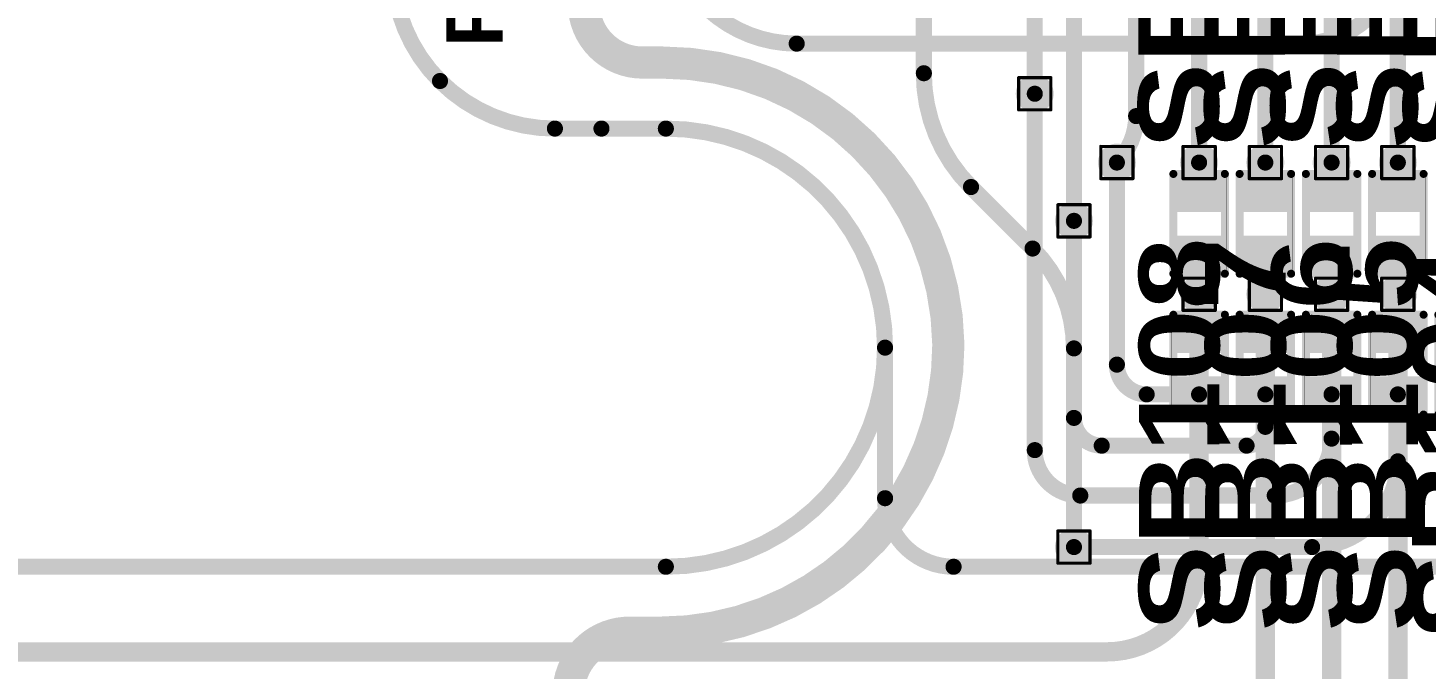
# Model space of a CAD drawing. Header units: inches. Extents: x 3 to 457, y -41 to 239.
# Drawn here: x 92.73 to 114.78, y 128 to 138.11 of the extents above; entities that cross this region are included whole.
import ezdxf

# ---------------------------------------------------------------- set-up
doc = ezdxf.new("R2010")
doc.units = ezdxf.units.IN
for name, color, linetype in [('Board Outline', 216, 'Continuous'), ('Bottom Layer', 5, 'Continuous'), ('Drill Drawing', 1, 'Continuous'), ('Fabrication', 76, 'Continuous'), ('Top Layer', 1, 'Continuous'), ('Top Overlay', 2, 'Continuous'), ('Top Paste', 8, 'Continuous'), ('Top Solder', 216, 'Continuous'), ('Via Holes', 16, 'Continuous')]:
    doc.layers.add(name, color=color, linetype=linetype)
doc.styles.add('Arial Black_Bold', font='', dxfattribs={"height": 0.2})
doc.styles.add('Arial_Bold', font='', dxfattribs={"height": 0.2})
doc.styles.get('Arial Black_Bold').set_extended_font_data('Arial Black', bold=True)
doc.styles.get('Arial_Bold').set_extended_font_data('Arial', bold=True)

# ---------------------------------------------------------------- blocks, each defined once
blk = doc.blocks.new('S______B______0402_131')
at = {"layer": 'Top Layer'}
for points in [[(-0.699, -0.318), (-0.699, 0.318), (-0.241, 0.318), (-0.241, -0.318)], [(0.241, -0.318), (0.241, 0.318), (0.699, 0.318), (0.699, -0.318)]]:
    blk.add_hatch(color=1, dxfattribs=at).paths.add_polyline_path(points)
at = {"layer": 'Top Paste'}
for points in [[(-0.699, -0.318), (-0.699, 0.318), (-0.241, 0.318), (-0.241, -0.318)], [(0.241, -0.318), (0.241, 0.318), (0.699, 0.318), (0.699, -0.318)]]:
    blk.add_hatch(color=8, dxfattribs=at).paths.add_polyline_path(points)
at = {"layer": 'Top Solder'}
for points in [[(-0.754, -0.373), (-0.754, 0.373), (-0.186, 0.373), (-0.186, -0.373)], [(0.186, -0.373), (0.186, 0.373), (0.754, 0.373), (0.754, -0.373)]]:
    blk.add_hatch(color=216, dxfattribs=at).paths.add_polyline_path(points)
at = {"layer": 'Top Overlay'}
for points, const_width in [([(-0.787, 0.406), (-0.787, -0.406)], 0.127), ([(-0.787, 0.406), (0.787, 0.406)], 0.127), ([(0.787, 0.406), (0.787, -0.406)], 0.127), ([(-0.787, -0.406), (0.787, -0.406)], 0.127), ([(-0.813, -0.432), (0.813, -0.432)], 0.00323)]:
    blk.add_lwpolyline(points, dxfattribs=dict(at, const_width=const_width))
for points, const_width in [([(-0.819, 0.406, 1), (-0.756, 0.406, 1)], 0.0635), ([(-0.819, 0.406, 1), (-0.756, 0.406, 1)], 0.0635), ([(0.756, 0.406, 1), (0.819, 0.406, 1)], 0.0635), ([(0.756, 0.406, 1), (0.819, 0.406, 1)], 0.0635), ([(-0.819, -0.406, 1), (-0.756, -0.406, 1)], 0.0635), ([(-0.819, -0.406, 1), (-0.756, -0.406, 1)], 0.0635), ([(-0.814, -0.432, 1), (-0.812, -0.432, 1)], 0.00161), ([(0.756, -0.406, 1), (0.819, -0.406, 1)], 0.0635), ([(0.756, -0.406, 1), (0.819, -0.406, 1)], 0.0635), ([(0.812, -0.432, 1), (0.814, -0.432, 1)], 0.00161)]:
    blk.add_lwpolyline(points, format="xyb", close=True, dxfattribs=dict(at, const_width=const_width))
blk = doc.blocks.new('S______B______0402_132')
at = {"layer": 'Top Layer'}
for points in [[(-0.699, -0.318), (-0.699, 0.318), (-0.241, 0.318), (-0.241, -0.318)], [(0.241, -0.318), (0.241, 0.318), (0.699, 0.318), (0.699, -0.318)]]:
    blk.add_hatch(color=1, dxfattribs=at).paths.add_polyline_path(points)
at = {"layer": 'Top Paste'}
for points in [[(-0.699, -0.318), (-0.699, 0.318), (-0.241, 0.318), (-0.241, -0.318)], [(0.241, -0.318), (0.241, 0.318), (0.699, 0.318), (0.699, -0.318)]]:
    blk.add_hatch(color=8, dxfattribs=at).paths.add_polyline_path(points)
at = {"layer": 'Top Solder'}
for points in [[(-0.754, -0.373), (-0.754, 0.373), (-0.186, 0.373), (-0.186, -0.373)], [(0.186, -0.373), (0.186, 0.373), (0.754, 0.373), (0.754, -0.373)]]:
    blk.add_hatch(color=216, dxfattribs=at).paths.add_polyline_path(points)
at = {"layer": 'Top Overlay'}
for points, const_width in [([(-0.787, 0.406), (-0.787, -0.406)], 0.127), ([(-0.787, 0.406), (0.787, 0.406)], 0.127), ([(0.787, 0.406), (0.787, -0.406)], 0.127), ([(-0.787, -0.406), (0.787, -0.406)], 0.127), ([(-0.813, -0.432), (0.813, -0.432)], 0.00323)]:
    blk.add_lwpolyline(points, dxfattribs=dict(at, const_width=const_width))
for points, const_width in [([(-0.819, 0.406, 1), (-0.756, 0.406, 1)], 0.0635), ([(-0.819, 0.406, 1), (-0.756, 0.406, 1)], 0.0635), ([(0.756, 0.406, 1), (0.819, 0.406, 1)], 0.0635), ([(0.756, 0.406, 1), (0.819, 0.406, 1)], 0.0635), ([(-0.819, -0.406, 1), (-0.756, -0.406, 1)], 0.0635), ([(-0.819, -0.406, 1), (-0.756, -0.406, 1)], 0.0635), ([(-0.814, -0.432, 1), (-0.812, -0.432, 1)], 0.00161), ([(0.756, -0.406, 1), (0.819, -0.406, 1)], 0.0635), ([(0.756, -0.406, 1), (0.819, -0.406, 1)], 0.0635), ([(0.812, -0.432, 1), (0.814, -0.432, 1)], 0.00161)]:
    blk.add_lwpolyline(points, format="xyb", close=True, dxfattribs=dict(at, const_width=const_width))
blk = doc.blocks.new('S______B______0402_133')
at = {"layer": 'Top Layer'}
for points in [[(-0.699, -0.318), (-0.699, 0.318), (-0.241, 0.318), (-0.241, -0.318)], [(0.241, -0.318), (0.241, 0.318), (0.699, 0.318), (0.699, -0.318)]]:
    blk.add_hatch(color=1, dxfattribs=at).paths.add_polyline_path(points)
at = {"layer": 'Top Paste'}
for points in [[(-0.699, -0.318), (-0.699, 0.318), (-0.241, 0.318), (-0.241, -0.318)], [(0.241, -0.318), (0.241, 0.318), (0.699, 0.318), (0.699, -0.318)]]:
    blk.add_hatch(color=8, dxfattribs=at).paths.add_polyline_path(points)
at = {"layer": 'Top Solder'}
for points in [[(-0.754, -0.373), (-0.754, 0.373), (-0.186, 0.373), (-0.186, -0.373)], [(0.186, -0.373), (0.186, 0.373), (0.754, 0.373), (0.754, -0.373)]]:
    blk.add_hatch(color=216, dxfattribs=at).paths.add_polyline_path(points)
at = {"layer": 'Top Overlay'}
for points, const_width in [([(-0.787, 0.406), (-0.787, -0.406)], 0.127), ([(-0.787, 0.406), (0.787, 0.406)], 0.127), ([(0.787, 0.406), (0.787, -0.406)], 0.127), ([(-0.787, -0.406), (0.787, -0.406)], 0.127), ([(-0.813, -0.432), (0.813, -0.432)], 0.00323)]:
    blk.add_lwpolyline(points, dxfattribs=dict(at, const_width=const_width))
for points, const_width in [([(-0.819, 0.406, 1), (-0.756, 0.406, 1)], 0.0635), ([(-0.819, 0.406, 1), (-0.756, 0.406, 1)], 0.0635), ([(0.756, 0.406, 1), (0.819, 0.406, 1)], 0.0635), ([(0.756, 0.406, 1), (0.819, 0.406, 1)], 0.0635), ([(-0.819, -0.406, 1), (-0.756, -0.406, 1)], 0.0635), ([(-0.819, -0.406, 1), (-0.756, -0.406, 1)], 0.0635), ([(-0.814, -0.432, 1), (-0.812, -0.432, 1)], 0.00161), ([(0.756, -0.406, 1), (0.819, -0.406, 1)], 0.0635), ([(0.756, -0.406, 1), (0.819, -0.406, 1)], 0.0635), ([(0.812, -0.432, 1), (0.814, -0.432, 1)], 0.00161)]:
    blk.add_lwpolyline(points, format="xyb", close=True, dxfattribs=dict(at, const_width=const_width))
blk = doc.blocks.new('S______B______0402_134')
at = {"layer": 'Top Layer'}
for points in [[(-0.699, -0.318), (-0.699, 0.318), (-0.241, 0.318), (-0.241, -0.318)], [(0.241, -0.318), (0.241, 0.318), (0.699, 0.318), (0.699, -0.318)]]:
    blk.add_hatch(color=1, dxfattribs=at).paths.add_polyline_path(points)
at = {"layer": 'Top Paste'}
for points in [[(-0.699, -0.318), (-0.699, 0.318), (-0.241, 0.318), (-0.241, -0.318)], [(0.241, -0.318), (0.241, 0.318), (0.699, 0.318), (0.699, -0.318)]]:
    blk.add_hatch(color=8, dxfattribs=at).paths.add_polyline_path(points)
at = {"layer": 'Top Solder'}
for points in [[(-0.754, -0.373), (-0.754, 0.373), (-0.186, 0.373), (-0.186, -0.373)], [(0.186, -0.373), (0.186, 0.373), (0.754, 0.373), (0.754, -0.373)]]:
    blk.add_hatch(color=216, dxfattribs=at).paths.add_polyline_path(points)
at = {"layer": 'Top Overlay'}
for points, const_width in [([(-0.787, 0.406), (-0.787, -0.406)], 0.127), ([(-0.787, 0.406), (0.787, 0.406)], 0.127), ([(0.787, 0.406), (0.787, -0.406)], 0.127), ([(-0.787, -0.406), (0.787, -0.406)], 0.127), ([(-0.813, -0.432), (0.813, -0.432)], 0.00323)]:
    blk.add_lwpolyline(points, dxfattribs=dict(at, const_width=const_width))
for points, const_width in [([(-0.819, 0.406, 1), (-0.756, 0.406, 1)], 0.0635), ([(-0.819, 0.406, 1), (-0.756, 0.406, 1)], 0.0635), ([(0.756, 0.406, 1), (0.819, 0.406, 1)], 0.0635), ([(0.756, 0.406, 1), (0.819, 0.406, 1)], 0.0635), ([(-0.819, -0.406, 1), (-0.756, -0.406, 1)], 0.0635), ([(-0.819, -0.406, 1), (-0.756, -0.406, 1)], 0.0635), ([(-0.814, -0.432, 1), (-0.812, -0.432, 1)], 0.00161), ([(0.756, -0.406, 1), (0.819, -0.406, 1)], 0.0635), ([(0.756, -0.406, 1), (0.819, -0.406, 1)], 0.0635), ([(0.812, -0.432, 1), (0.814, -0.432, 1)], 0.00161)]:
    blk.add_lwpolyline(points, format="xyb", close=True, dxfattribs=dict(at, const_width=const_width))
blk = doc.blocks.new('S______B______0402_139')
at = {"layer": 'Top Layer'}
for points in [[(-0.699, -0.318), (-0.699, 0.317), (-0.241, 0.317), (-0.241, -0.318)], [(0.241, -0.318), (0.241, 0.317), (0.699, 0.317), (0.699, -0.318)]]:
    blk.add_hatch(color=1, dxfattribs=at).paths.add_polyline_path(points)
at = {"layer": 'Top Paste'}
for points in [[(-0.699, -0.318), (-0.699, 0.317), (-0.241, 0.317), (-0.241, -0.318)], [(0.241, -0.318), (0.241, 0.317), (0.699, 0.317), (0.699, -0.318)]]:
    blk.add_hatch(color=8, dxfattribs=at).paths.add_polyline_path(points)
at = {"layer": 'Top Solder'}
for points in [[(-0.754, -0.373), (-0.754, 0.373), (-0.186, 0.373), (-0.186, -0.373)], [(0.186, -0.373), (0.186, 0.373), (0.754, 0.373), (0.754, -0.373)]]:
    blk.add_hatch(color=216, dxfattribs=at).paths.add_polyline_path(points)
at = {"layer": 'Top Overlay'}
for points, const_width in [([(-0.787, -0.406), (-0.787, 0.406)], 0.127), ([(0.787, 0.406), (-0.787, 0.406)], 0.127), ([(0.787, -0.406), (0.787, 0.406)], 0.127), ([(0.787, -0.406), (-0.787, -0.406)], 0.127), ([(0.813, -0.432), (-0.813, -0.432)], 0.00323)]:
    blk.add_lwpolyline(points, dxfattribs=dict(at, const_width=const_width))
for points, const_width in [([(-0.819, 0.406, 1), (-0.756, 0.406, 1)], 0.0635), ([(-0.819, 0.406, 1), (-0.756, 0.406, 1)], 0.0635), ([(0.756, 0.406, 1), (0.819, 0.406, 1)], 0.0635), ([(0.756, 0.406, 1), (0.819, 0.406, 1)], 0.0635), ([(-0.819, -0.406, 1), (-0.756, -0.406, 1)], 0.0635), ([(-0.819, -0.406, 1), (-0.756, -0.406, 1)], 0.0635), ([(-0.814, -0.432, 1), (-0.812, -0.432, 1)], 0.00161), ([(0.756, -0.406, 1), (0.819, -0.406, 1)], 0.0635), ([(0.756, -0.406, 1), (0.819, -0.406, 1)], 0.0635), ([(0.812, -0.432, 1), (0.814, -0.432, 1)], 0.00161)]:
    blk.add_lwpolyline(points, format="xyb", close=True, dxfattribs=dict(at, const_width=const_width))
blk = doc.blocks.new('S______B______0402_140')
at = {"layer": 'Top Layer'}
for points in [[(-0.699, -0.318), (-0.699, 0.317), (-0.241, 0.317), (-0.241, -0.318)], [(0.241, -0.318), (0.241, 0.317), (0.699, 0.317), (0.699, -0.318)]]:
    blk.add_hatch(color=1, dxfattribs=at).paths.add_polyline_path(points)
at = {"layer": 'Top Paste'}
for points in [[(-0.699, -0.318), (-0.699, 0.317), (-0.241, 0.317), (-0.241, -0.318)], [(0.241, -0.318), (0.241, 0.317), (0.699, 0.317), (0.699, -0.318)]]:
    blk.add_hatch(color=8, dxfattribs=at).paths.add_polyline_path(points)
at = {"layer": 'Top Solder'}
for points in [[(-0.754, -0.373), (-0.754, 0.373), (-0.186, 0.373), (-0.186, -0.373)], [(0.186, -0.373), (0.186, 0.373), (0.754, 0.373), (0.754, -0.373)]]:
    blk.add_hatch(color=216, dxfattribs=at).paths.add_polyline_path(points)
at = {"layer": 'Top Overlay'}
for points, const_width in [([(-0.787, -0.406), (-0.787, 0.406)], 0.127), ([(0.787, 0.406), (-0.787, 0.406)], 0.127), ([(0.787, -0.406), (0.787, 0.406)], 0.127), ([(0.787, -0.406), (-0.787, -0.406)], 0.127), ([(0.813, -0.432), (-0.813, -0.432)], 0.00323)]:
    blk.add_lwpolyline(points, dxfattribs=dict(at, const_width=const_width))
for points, const_width in [([(-0.819, 0.406, 1), (-0.756, 0.406, 1)], 0.0635), ([(-0.819, 0.406, 1), (-0.756, 0.406, 1)], 0.0635), ([(0.756, 0.406, 1), (0.819, 0.406, 1)], 0.0635), ([(0.756, 0.406, 1), (0.819, 0.406, 1)], 0.0635), ([(-0.819, -0.406, 1), (-0.756, -0.406, 1)], 0.0635), ([(-0.819, -0.406, 1), (-0.756, -0.406, 1)], 0.0635), ([(-0.814, -0.432, 1), (-0.812, -0.432, 1)], 0.00161), ([(0.756, -0.406, 1), (0.819, -0.406, 1)], 0.0635), ([(0.756, -0.406, 1), (0.819, -0.406, 1)], 0.0635), ([(0.812, -0.432, 1), (0.814, -0.432, 1)], 0.00161)]:
    blk.add_lwpolyline(points, format="xyb", close=True, dxfattribs=dict(at, const_width=const_width))
blk = doc.blocks.new('S______B______0402_141')
at = {"layer": 'Top Layer'}
for points in [[(-0.699, -0.318), (-0.699, 0.317), (-0.241, 0.317), (-0.241, -0.318)], [(0.241, -0.318), (0.241, 0.317), (0.699, 0.317), (0.699, -0.318)]]:
    blk.add_hatch(color=1, dxfattribs=at).paths.add_polyline_path(points)
at = {"layer": 'Top Paste'}
for points in [[(-0.699, -0.318), (-0.699, 0.317), (-0.241, 0.317), (-0.241, -0.318)], [(0.241, -0.318), (0.241, 0.317), (0.699, 0.317), (0.699, -0.318)]]:
    blk.add_hatch(color=8, dxfattribs=at).paths.add_polyline_path(points)
at = {"layer": 'Top Solder'}
for points in [[(-0.754, -0.373), (-0.754, 0.373), (-0.186, 0.373), (-0.186, -0.373)], [(0.186, -0.373), (0.186, 0.373), (0.754, 0.373), (0.754, -0.373)]]:
    blk.add_hatch(color=216, dxfattribs=at).paths.add_polyline_path(points)
at = {"layer": 'Top Overlay'}
for points, const_width in [([(-0.787, -0.406), (-0.787, 0.406)], 0.127), ([(0.787, 0.406), (-0.787, 0.406)], 0.127), ([(0.787, -0.406), (0.787, 0.406)], 0.127), ([(0.787, -0.406), (-0.787, -0.406)], 0.127), ([(0.813, -0.432), (-0.813, -0.432)], 0.00323)]:
    blk.add_lwpolyline(points, dxfattribs=dict(at, const_width=const_width))
for points, const_width in [([(-0.819, 0.406, 1), (-0.756, 0.406, 1)], 0.0635), ([(-0.819, 0.406, 1), (-0.756, 0.406, 1)], 0.0635), ([(0.756, 0.406, 1), (0.819, 0.406, 1)], 0.0635), ([(0.756, 0.406, 1), (0.819, 0.406, 1)], 0.0635), ([(-0.819, -0.406, 1), (-0.756, -0.406, 1)], 0.0635), ([(-0.819, -0.406, 1), (-0.756, -0.406, 1)], 0.0635), ([(-0.814, -0.432, 1), (-0.812, -0.432, 1)], 0.00161), ([(0.756, -0.406, 1), (0.819, -0.406, 1)], 0.0635), ([(0.756, -0.406, 1), (0.819, -0.406, 1)], 0.0635), ([(0.812, -0.432, 1), (0.814, -0.432, 1)], 0.00161)]:
    blk.add_lwpolyline(points, format="xyb", close=True, dxfattribs=dict(at, const_width=const_width))
blk = doc.blocks.new('S______B______0402_142')
at = {"layer": 'Top Layer'}
for points in [[(-0.699, -0.318), (-0.699, 0.317), (-0.241, 0.317), (-0.241, -0.318)], [(0.241, -0.318), (0.241, 0.317), (0.699, 0.317), (0.699, -0.318)]]:
    blk.add_hatch(color=1, dxfattribs=at).paths.add_polyline_path(points)
at = {"layer": 'Top Paste'}
for points in [[(-0.699, -0.318), (-0.699, 0.317), (-0.241, 0.317), (-0.241, -0.318)], [(0.241, -0.318), (0.241, 0.317), (0.699, 0.317), (0.699, -0.318)]]:
    blk.add_hatch(color=8, dxfattribs=at).paths.add_polyline_path(points)
at = {"layer": 'Top Solder'}
for points in [[(-0.754, -0.373), (-0.754, 0.373), (-0.186, 0.373), (-0.186, -0.373)], [(0.186, -0.373), (0.186, 0.373), (0.754, 0.373), (0.754, -0.373)]]:
    blk.add_hatch(color=216, dxfattribs=at).paths.add_polyline_path(points)
at = {"layer": 'Top Overlay'}
for points, const_width in [([(-0.787, -0.406), (-0.787, 0.406)], 0.127), ([(0.787, 0.406), (-0.787, 0.406)], 0.127), ([(0.787, -0.406), (0.787, 0.406)], 0.127), ([(0.787, -0.406), (-0.787, -0.406)], 0.127), ([(0.813, -0.432), (-0.813, -0.432)], 0.00323)]:
    blk.add_lwpolyline(points, dxfattribs=dict(at, const_width=const_width))
for points, const_width in [([(-0.819, 0.406, 1), (-0.756, 0.406, 1)], 0.0635), ([(-0.819, 0.406, 1), (-0.756, 0.406, 1)], 0.0635), ([(0.756, 0.406, 1), (0.819, 0.406, 1)], 0.0635), ([(0.756, 0.406, 1), (0.819, 0.406, 1)], 0.0635), ([(-0.819, -0.406, 1), (-0.756, -0.406, 1)], 0.0635), ([(-0.819, -0.406, 1), (-0.756, -0.406, 1)], 0.0635), ([(-0.814, -0.432, 1), (-0.812, -0.432, 1)], 0.00161), ([(0.756, -0.406, 1), (0.819, -0.406, 1)], 0.0635), ([(0.756, -0.406, 1), (0.819, -0.406, 1)], 0.0635), ([(0.812, -0.432, 1), (0.814, -0.432, 1)], 0.00161)]:
    blk.add_lwpolyline(points, format="xyb", close=True, dxfattribs=dict(at, const_width=const_width))
blk = doc.blocks.new('S______B______0402_150')
at = {"layer": 'Top Layer'}
for points in [[(-0.699, -0.318), (-0.699, 0.317), (-0.241, 0.317), (-0.241, -0.318)], [(0.241, -0.318), (0.241, 0.317), (0.699, 0.317), (0.699, -0.318)]]:
    blk.add_hatch(color=1, dxfattribs=at).paths.add_polyline_path(points)
at = {"layer": 'Top Paste'}
for points in [[(-0.699, -0.318), (-0.699, 0.317), (-0.241, 0.317), (-0.241, -0.318)], [(0.241, -0.318), (0.241, 0.317), (0.699, 0.317), (0.699, -0.318)]]:
    blk.add_hatch(color=8, dxfattribs=at).paths.add_polyline_path(points)
at = {"layer": 'Top Solder'}
for points in [[(-0.754, -0.373), (-0.754, 0.373), (-0.186, 0.373), (-0.186, -0.373)], [(0.186, -0.373), (0.186, 0.373), (0.754, 0.373), (0.754, -0.373)]]:
    blk.add_hatch(color=216, dxfattribs=at).paths.add_polyline_path(points)
at = {"layer": 'Top Overlay'}
for points, const_width in [([(-0.787, -0.406), (-0.787, 0.406)], 0.127), ([(0.787, 0.406), (-0.787, 0.406)], 0.127), ([(0.787, -0.406), (0.787, 0.406)], 0.127), ([(0.787, -0.406), (-0.787, -0.406)], 0.127), ([(0.813, -0.432), (-0.813, -0.432)], 0.00323)]:
    blk.add_lwpolyline(points, dxfattribs=dict(at, const_width=const_width))
for points, const_width in [([(-0.819, 0.406, 1), (-0.756, 0.406, 1)], 0.0635), ([(-0.819, 0.406, 1), (-0.756, 0.406, 1)], 0.0635), ([(0.756, 0.406, 1), (0.819, 0.406, 1)], 0.0635), ([(0.756, 0.406, 1), (0.819, 0.406, 1)], 0.0635), ([(-0.819, -0.406, 1), (-0.756, -0.406, 1)], 0.0635), ([(-0.819, -0.406, 1), (-0.756, -0.406, 1)], 0.0635), ([(-0.814, -0.432, 1), (-0.812, -0.432, 1)], 0.00161), ([(0.756, -0.406, 1), (0.819, -0.406, 1)], 0.0635), ([(0.756, -0.406, 1), (0.819, -0.406, 1)], 0.0635), ([(0.812, -0.432, 1), (0.814, -0.432, 1)], 0.00161)]:
    blk.add_lwpolyline(points, format="xyb", close=True, dxfattribs=dict(at, const_width=const_width))
at = {"layer": 'Top Overlay', "style": 'Arial Black_Bold'}
blk.add_text('SB104', height=1.27, rotation=-180, dxfattribs=at).set_placement((4.343, 0.447))

msp = doc.modelspace()

# ---------------------------------------------------------------- hatches: boundary and pattern name
at = {"layer": 'Bottom Layer'}
h = msp.add_hatch(color=5, dxfattribs=at)
edge = h.paths.add_edge_path()
edge.add_arc((108.61, 137.075), 0.3, 0, 360)
h = msp.add_hatch(color=5, dxfattribs=at)
edge = h.paths.add_edge_path()
edge.add_arc((109.906, 135.989), 0.3, 0, 360)
h = msp.add_hatch(color=5, dxfattribs=at)
edge = h.paths.add_edge_path()
edge.add_arc((111.203, 135.989), 0.3, 0, 360)
h = msp.add_hatch(color=5, dxfattribs=at)
edge = h.paths.add_edge_path()
edge.add_arc((112.248, 135.989), 0.3, 0, 360)
h = msp.add_hatch(color=5, dxfattribs=at)
edge = h.paths.add_edge_path()
edge.add_arc((113.293, 135.989), 0.3, 0, 360)
h = msp.add_hatch(color=5, dxfattribs=at)
edge = h.paths.add_edge_path()
edge.add_arc((114.338, 135.989), 0.3, 0, 360)
h = msp.add_hatch(color=5, dxfattribs=at)
edge = h.paths.add_edge_path()
edge.add_arc((109.228, 135.069), 0.3, 0, 360)
h = msp.add_hatch(color=5, dxfattribs=at)
edge = h.paths.add_edge_path()
edge.add_arc((111.203, 133.911), 0.3, 0, 360)
h = msp.add_hatch(color=5, dxfattribs=at)
edge = h.paths.add_edge_path()
edge.add_arc((112.248, 133.911), 0.3, 0, 360)
h = msp.add_hatch(color=5, dxfattribs=at)
edge = h.paths.add_edge_path()
edge.add_arc((113.293, 133.911), 0.3, 0, 360)
h = msp.add_hatch(color=5, dxfattribs=at)
edge = h.paths.add_edge_path()
edge.add_arc((114.338, 133.911), 0.3, 0, 360)
h = msp.add_hatch(color=5, dxfattribs=at)
edge = h.paths.add_edge_path()
edge.add_arc((109.228, 129.921), 0.3, 0, 360)
at = {"layer": 'Top Layer'}
h = msp.add_hatch(color=1, dxfattribs=at)
edge = h.paths.add_edge_path()
edge.add_arc((108.61, 137.075), 0.3, 0, 360)
h = msp.add_hatch(color=1, dxfattribs=at)
edge = h.paths.add_edge_path()
edge.add_arc((109.906, 135.989), 0.3, 0, 360)
h = msp.add_hatch(color=1, dxfattribs=at)
edge = h.paths.add_edge_path()
edge.add_arc((111.203, 135.989), 0.3, 0, 360)
h = msp.add_hatch(color=1, dxfattribs=at)
edge = h.paths.add_edge_path()
edge.add_arc((112.248, 135.989), 0.3, 0, 360)
h = msp.add_hatch(color=1, dxfattribs=at)
edge = h.paths.add_edge_path()
edge.add_arc((113.293, 135.989), 0.3, 0, 360)
h = msp.add_hatch(color=1, dxfattribs=at)
edge = h.paths.add_edge_path()
edge.add_arc((114.338, 135.989), 0.3, 0, 360)
h = msp.add_hatch(color=1, dxfattribs=at)
edge = h.paths.add_edge_path()
edge.add_arc((109.228, 135.069), 0.3, 0, 360)
h = msp.add_hatch(color=1, dxfattribs=at)
edge = h.paths.add_edge_path()
edge.add_arc((111.203, 133.911), 0.3, 0, 360)
h = msp.add_hatch(color=1, dxfattribs=at)
edge = h.paths.add_edge_path()
edge.add_arc((112.248, 133.911), 0.3, 0, 360)
h = msp.add_hatch(color=1, dxfattribs=at)
edge = h.paths.add_edge_path()
edge.add_arc((113.293, 133.911), 0.3, 0, 360)
h = msp.add_hatch(color=1, dxfattribs=at)
edge = h.paths.add_edge_path()
edge.add_arc((114.338, 133.911), 0.3, 0, 360)
h = msp.add_hatch(color=1, dxfattribs=at)
edge = h.paths.add_edge_path()
edge.add_arc((109.228, 129.921), 0.3, 0, 360)
at = {"layer": 'Via Holes'}
h = msp.add_hatch(color=7, dxfattribs=at)
edge = h.paths.add_edge_path()
edge.add_arc((108.61, 137.075), 0.15, 0, 360)
h = msp.add_hatch(color=7, dxfattribs=at)
edge = h.paths.add_edge_path()
edge.add_arc((109.906, 135.989), 0.15, 0, 360)
h = msp.add_hatch(color=7, dxfattribs=at)
edge = h.paths.add_edge_path()
edge.add_arc((111.203, 135.989), 0.15, 0, 360)
h = msp.add_hatch(color=7, dxfattribs=at)
edge = h.paths.add_edge_path()
edge.add_arc((112.248, 135.989), 0.15, 0, 360)
h = msp.add_hatch(color=7, dxfattribs=at)
edge = h.paths.add_edge_path()
edge.add_arc((113.293, 135.989), 0.15, 0, 360)
h = msp.add_hatch(color=7, dxfattribs=at)
edge = h.paths.add_edge_path()
edge.add_arc((114.338, 135.989), 0.15, 0, 360)
h = msp.add_hatch(color=7, dxfattribs=at)
edge = h.paths.add_edge_path()
edge.add_arc((109.228, 135.069), 0.15, 0, 360)
h = msp.add_hatch(color=7, dxfattribs=at)
edge = h.paths.add_edge_path()
edge.add_arc((111.203, 133.911), 0.15, 0, 360)
h = msp.add_hatch(color=7, dxfattribs=at)
edge = h.paths.add_edge_path()
edge.add_arc((112.248, 133.911), 0.15, 0, 360)
h = msp.add_hatch(color=7, dxfattribs=at)
edge = h.paths.add_edge_path()
edge.add_arc((113.293, 133.911), 0.15, 0, 360)
h = msp.add_hatch(color=7, dxfattribs=at)
edge = h.paths.add_edge_path()
edge.add_arc((114.338, 133.911), 0.15, 0, 360)
h = msp.add_hatch(color=7, dxfattribs=at)
edge = h.paths.add_edge_path()
edge.add_arc((109.228, 129.921), 0.15, 0, 360)

# ---------------------------------------------------------------- linework, layer by layer
at = {"layer": 'Board Outline', "const_width": 0.127}
for points in [[(99.227, 137.276, -0.198912), (98.484, 139.071)], [(101.041, 136.525, -0.198912), (99.227, 137.276)], [(102.791, 136.525, -0.414214), (106.248, 133.068)], [(106.248, 133.068, -0.414214), (102.791, 129.61)]]:
    msp.add_lwpolyline(points, format="xyb", dxfattribs=at)
at = {"layer": 'Board Outline', "const_width": 0.0635}
for points in [[(99.196, 137.276, 1), (99.259, 137.276, 1)], [(99.196, 137.276, 1), (99.259, 137.276, 1)], [(101.009, 136.525, 1), (101.073, 136.525, 1)], [(101.009, 136.525, 1), (101.073, 136.525, 1)], [(101.743, 136.525, 1), (101.807, 136.525, 1)], [(101.743, 136.525, 1), (101.807, 136.525, 1)], [(102.759, 136.525, 1), (102.823, 136.525, 1)], [(102.759, 136.525, 1), (102.823, 136.525, 1)], [(106.216, 133.068, 1), (106.28, 133.068, 1)], [(106.216, 133.068, 1), (106.28, 133.068, 1)], [(102.759, 129.61, 1), (102.823, 129.61, 1)], [(102.759, 129.61, 1), (102.823, 129.61, 1)]]:
    msp.add_lwpolyline(points, format="xyb", close=True, dxfattribs=at)
at = {"layer": 'Board Outline', "const_width": 0.127}
for points in [[(101.041, 136.525), (101.775, 136.525)], [(101.775, 136.525), (102.791, 136.525)], [(85.57, 129.61), (102.791, 129.61)]]:
    msp.add_lwpolyline(points, dxfattribs=at)
at = {"layer": 'Bottom Layer'}
for points, const_width in [([(114.338, 135.989), (114.338, 152.625)], 0.254), ([(113.293, 135.989), (113.293, 146.431)], 0.254), ([(112.248, 135.989), (112.248, 145.217)], 0.254), ([(110.21, 136.722), (110.21, 144.877)], 0.254), ([(111.203, 135.989), (111.203, 144.227)], 0.254), ([(106.86, 137.399), (106.86, 143.065)], 0.254), ([(109.228, 135.069), (109.228, 142.337)], 0.254), ([(108.61, 137.075), (108.61, 139.911)], 0.254), ([(107.604, 135.603), (108.576, 134.632)], 0.254), ([(111.203, 129.719), (111.203, 133.911)], 0.305), ([(112.248, 126.243), (112.248, 133.911)], 0.305), ([(113.293, 123.004), (113.293, 133.911)], 0.305), ([(114.338, 122.268), (114.338, 133.911)], 0.305), ([(109.228, 129.921), (109.228, 133.056)], 0.254), ([(85.566, 128.267), (109.751, 128.267)], 0.305)]:
    msp.add_lwpolyline(points, dxfattribs=dict(at, const_width=const_width))
for points, const_width in [([(106.797, 137.399, 1), (106.924, 137.399, 1)], 0.127), ([(106.797, 137.399, 1), (106.924, 137.399, 1)], 0.127), ([(108.547, 137.075, 1), (108.674, 137.075, 1)], 0.127), ([(110.146, 136.722, 1), (110.273, 136.722, 1)], 0.127), ([(110.146, 136.722, 1), (110.273, 136.722, 1)], 0.127), ([(109.842, 135.989, 1), (109.969, 135.989, 1)], 0.127), ([(111.139, 135.989, 1), (111.266, 135.989, 1)], 0.127), ([(112.184, 135.989, 1), (112.311, 135.989, 1)], 0.127), ([(113.229, 135.989, 1), (113.356, 135.989, 1)], 0.127), ([(114.274, 135.989, 1), (114.401, 135.989, 1)], 0.127), ([(107.541, 135.603, 1), (107.668, 135.603, 1)], 0.127), ([(107.541, 135.603, 1), (107.668, 135.603, 1)], 0.127), ([(109.165, 135.069, 1), (109.292, 135.069, 1)], 0.127), ([(108.512, 134.632, 1), (108.639, 134.632, 1)], 0.127), ([(108.512, 134.632, 1), (108.639, 134.632, 1)], 0.127), ([(111.127, 133.911, 1), (111.279, 133.911, 1)], 0.152), ([(112.172, 133.911, 1), (112.324, 133.911, 1)], 0.152), ([(113.217, 133.911, 1), (113.369, 133.911, 1)], 0.152), ([(114.262, 133.911, 1), (114.414, 133.911, 1)], 0.152), ([(109.165, 133.056, 1), (109.292, 133.056, 1)], 0.127), ([(109.165, 133.056, 1), (109.292, 133.056, 1)], 0.127), ([(109.165, 129.921, 1), (109.292, 129.921, 1)], 0.127), ([(111.127, 129.719, 1), (111.279, 129.719, 1)], 0.152), ([(111.127, 129.719, 1), (111.279, 129.719, 1)], 0.152), ([(109.674, 128.267, 1), (109.827, 128.267, 1)], 0.152), ([(109.674, 128.267, 1), (109.827, 128.267, 1)], 0.152)]:
    msp.add_lwpolyline(points, format="xyb", close=True, dxfattribs=dict(at, const_width=const_width))
for points, const_width in [([(107.604, 135.603, -0.198912), (106.86, 137.399)], 0.254), ([(110.21, 136.722, -0.198912), (109.906, 135.989)], 0.254), ([(108.576, 134.632, -0.198912), (109.228, 133.056)], 0.254), ([(111.203, 129.719, -0.414214), (109.751, 128.267)], 0.305)]:
    msp.add_lwpolyline(points, format="xyb", dxfattribs=dict(at, const_width=const_width))
at = {"layer": 'Drill Drawing', "const_width": 0.0508}
for points in [[(108.356, 137.329), (108.864, 137.329)], [(108.356, 136.821), (108.356, 137.329)], [(108.864, 136.821), (108.864, 137.329)], [(108.356, 136.821), (108.864, 136.821)], [(109.652, 136.243), (110.16, 136.243)], [(109.652, 135.735), (109.652, 136.243)], [(110.16, 135.735), (110.16, 136.243)], [(110.949, 136.243), (111.457, 136.243)], [(110.949, 135.735), (110.949, 136.243)], [(111.457, 135.735), (111.457, 136.243)], [(111.994, 136.243), (112.502, 136.243)], [(111.994, 135.735), (111.994, 136.243)], [(112.502, 135.735), (112.502, 136.243)], [(113.039, 136.243), (113.547, 136.243)], [(113.039, 135.735), (113.039, 136.243)], [(113.547, 135.735), (113.547, 136.243)], [(114.084, 136.243), (114.592, 136.243)], [(114.084, 135.735), (114.084, 136.243)], [(114.592, 135.735), (114.592, 136.243)], [(109.652, 135.735), (110.16, 135.735)], [(110.949, 135.735), (111.457, 135.735)], [(111.994, 135.735), (112.502, 135.735)], [(113.039, 135.735), (113.547, 135.735)], [(114.084, 135.735), (114.592, 135.735)], [(108.974, 135.323), (109.482, 135.323)], [(108.974, 134.815), (108.974, 135.323)], [(109.482, 134.815), (109.482, 135.323)], [(108.974, 134.815), (109.482, 134.815)], [(110.949, 134.165), (111.457, 134.165)], [(110.949, 133.657), (110.949, 134.165)], [(111.457, 133.657), (111.457, 134.165)], [(111.994, 134.165), (112.502, 134.165)], [(111.994, 133.657), (111.994, 134.165)], [(112.502, 133.657), (112.502, 134.165)], [(113.039, 134.165), (113.547, 134.165)], [(113.039, 133.657), (113.039, 134.165)], [(113.547, 133.657), (113.547, 134.165)], [(114.084, 134.165), (114.592, 134.165)], [(114.084, 133.657), (114.084, 134.165)], [(114.592, 133.657), (114.592, 134.165)], [(110.949, 133.657), (111.457, 133.657)], [(111.994, 133.657), (112.502, 133.657)], [(113.039, 133.657), (113.547, 133.657)], [(114.084, 133.657), (114.592, 133.657)], [(108.974, 130.175), (109.482, 130.175)], [(108.974, 129.667), (108.974, 130.175)], [(109.482, 129.667), (109.482, 130.175)], [(108.974, 129.667), (109.482, 129.667)]]:
    msp.add_lwpolyline(points, dxfattribs=at)
at = {"layer": 'Drill Drawing', "const_width": 0.0254}
for points in [[(108.344, 137.329, 1), (108.369, 137.329, 1)], [(108.344, 137.329, 1), (108.369, 137.329, 1)], [(108.852, 137.329, 1), (108.877, 137.329, 1)], [(108.852, 137.329, 1), (108.877, 137.329, 1)], [(108.344, 136.821, 1), (108.369, 136.821, 1)], [(108.344, 136.821, 1), (108.369, 136.821, 1)], [(108.852, 136.821, 1), (108.877, 136.821, 1)], [(108.852, 136.821, 1), (108.877, 136.821, 1)], [(109.639, 136.243, 1), (109.665, 136.243, 1)], [(109.639, 136.243, 1), (109.665, 136.243, 1)], [(110.147, 136.243, 1), (110.172, 136.243, 1)], [(110.147, 136.243, 1), (110.172, 136.243, 1)], [(110.936, 136.243, 1), (110.962, 136.243, 1)], [(110.936, 136.243, 1), (110.962, 136.243, 1)], [(111.444, 136.243, 1), (111.47, 136.243, 1)], [(111.444, 136.243, 1), (111.47, 136.243, 1)], [(111.981, 136.243, 1), (112.007, 136.243, 1)], [(111.981, 136.243, 1), (112.007, 136.243, 1)], [(112.489, 136.243, 1), (112.515, 136.243, 1)], [(112.489, 136.243, 1), (112.515, 136.243, 1)], [(113.026, 136.243, 1), (113.052, 136.243, 1)], [(113.026, 136.243, 1), (113.052, 136.243, 1)], [(113.534, 136.243, 1), (113.56, 136.243, 1)], [(113.534, 136.243, 1), (113.56, 136.243, 1)], [(114.071, 136.243, 1), (114.097, 136.243, 1)], [(114.071, 136.243, 1), (114.097, 136.243, 1)], [(114.579, 136.243, 1), (114.605, 136.243, 1)], [(114.579, 136.243, 1), (114.605, 136.243, 1)], [(109.639, 135.735, 1), (109.665, 135.735, 1)], [(109.639, 135.735, 1), (109.665, 135.735, 1)], [(110.147, 135.735, 1), (110.172, 135.735, 1)], [(110.147, 135.735, 1), (110.172, 135.735, 1)], [(110.936, 135.735, 1), (110.962, 135.735, 1)], [(110.936, 135.735, 1), (110.962, 135.735, 1)], [(111.444, 135.735, 1), (111.47, 135.735, 1)], [(111.444, 135.735, 1), (111.47, 135.735, 1)], [(111.981, 135.735, 1), (112.007, 135.735, 1)], [(111.981, 135.735, 1), (112.007, 135.735, 1)], [(112.489, 135.735, 1), (112.515, 135.735, 1)], [(112.489, 135.735, 1), (112.515, 135.735, 1)], [(113.026, 135.735, 1), (113.052, 135.735, 1)], [(113.026, 135.735, 1), (113.052, 135.735, 1)], [(113.534, 135.735, 1), (113.56, 135.735, 1)], [(113.534, 135.735, 1), (113.56, 135.735, 1)], [(114.071, 135.735, 1), (114.097, 135.735, 1)], [(114.071, 135.735, 1), (114.097, 135.735, 1)], [(114.579, 135.735, 1), (114.605, 135.735, 1)], [(114.579, 135.735, 1), (114.605, 135.735, 1)], [(108.962, 135.323, 1), (108.987, 135.323, 1)], [(108.962, 135.323, 1), (108.987, 135.323, 1)], [(109.47, 135.323, 1), (109.495, 135.323, 1)], [(109.47, 135.323, 1), (109.495, 135.323, 1)], [(108.962, 134.815, 1), (108.987, 134.815, 1)], [(108.962, 134.815, 1), (108.987, 134.815, 1)], [(109.47, 134.815, 1), (109.495, 134.815, 1)], [(109.47, 134.815, 1), (109.495, 134.815, 1)], [(110.936, 134.165, 1), (110.962, 134.165, 1)], [(110.936, 134.165, 1), (110.962, 134.165, 1)], [(111.444, 134.165, 1), (111.47, 134.165, 1)], [(111.444, 134.165, 1), (111.47, 134.165, 1)], [(111.981, 134.165, 1), (112.007, 134.165, 1)], [(111.981, 134.165, 1), (112.007, 134.165, 1)], [(112.489, 134.165, 1), (112.515, 134.165, 1)], [(112.489, 134.165, 1), (112.515, 134.165, 1)], [(113.026, 134.165, 1), (113.052, 134.165, 1)], [(113.026, 134.165, 1), (113.052, 134.165, 1)], [(113.534, 134.165, 1), (113.56, 134.165, 1)], [(113.534, 134.165, 1), (113.56, 134.165, 1)], [(114.071, 134.165, 1), (114.097, 134.165, 1)], [(114.071, 134.165, 1), (114.097, 134.165, 1)], [(114.579, 134.165, 1), (114.605, 134.165, 1)], [(114.579, 134.165, 1), (114.605, 134.165, 1)], [(110.936, 133.657, 1), (110.962, 133.657, 1)], [(110.936, 133.657, 1), (110.962, 133.657, 1)], [(111.444, 133.657, 1), (111.47, 133.657, 1)], [(111.444, 133.657, 1), (111.47, 133.657, 1)], [(111.981, 133.657, 1), (112.007, 133.657, 1)], [(111.981, 133.657, 1), (112.007, 133.657, 1)], [(112.489, 133.657, 1), (112.515, 133.657, 1)], [(112.489, 133.657, 1), (112.515, 133.657, 1)], [(113.026, 133.657, 1), (113.052, 133.657, 1)], [(113.026, 133.657, 1), (113.052, 133.657, 1)], [(113.534, 133.657, 1), (113.56, 133.657, 1)], [(113.534, 133.657, 1), (113.56, 133.657, 1)], [(114.071, 133.657, 1), (114.097, 133.657, 1)], [(114.071, 133.657, 1), (114.097, 133.657, 1)], [(114.579, 133.657, 1), (114.605, 133.657, 1)], [(114.579, 133.657, 1), (114.605, 133.657, 1)], [(108.962, 130.175, 1), (108.987, 130.175, 1)], [(108.962, 130.175, 1), (108.987, 130.175, 1)], [(109.47, 130.175, 1), (109.495, 130.175, 1)], [(109.47, 130.175, 1), (109.495, 130.175, 1)], [(108.962, 129.667, 1), (108.987, 129.667, 1)], [(108.962, 129.667, 1), (108.987, 129.667, 1)], [(109.47, 129.667, 1), (109.495, 129.667, 1)], [(109.47, 129.667, 1), (109.495, 129.667, 1)]]:
    msp.add_lwpolyline(points, format="xyb", close=True, dxfattribs=at)
at = {"layer": 'Fabrication', "const_width": 0.254}
for points in [[(99.227, 137.276, -0.198912), (98.484, 139.071)], [(101.041, 136.525, -0.198912), (99.227, 137.276)], [(102.791, 136.525, -0.414214), (106.248, 133.068)], [(106.248, 133.068, -0.414214), (102.791, 129.61)], [(107.33, 129.61, -0.414214), (106.248, 130.692)]]:
    msp.add_lwpolyline(points, format="xyb", dxfattribs=at)
at = {"layer": 'Fabrication', "const_width": 0.127}
for points in [[(99.164, 137.276, 1), (99.291, 137.276, 1)], [(99.164, 137.276, 1), (99.291, 137.276, 1)], [(100.977, 136.525, 1), (101.104, 136.525, 1)], [(100.977, 136.525, 1), (101.104, 136.525, 1)], [(101.711, 136.525, 1), (101.838, 136.525, 1)], [(101.711, 136.525, 1), (101.838, 136.525, 1)], [(102.727, 136.525, 1), (102.854, 136.525, 1)], [(102.727, 136.525, 1), (102.854, 136.525, 1)], [(106.185, 133.068, 1), (106.312, 133.068, 1)], [(106.185, 133.068, 1), (106.312, 133.068, 1)], [(106.185, 133.068, 1), (106.312, 133.068, 1)], [(106.185, 130.692, 1), (106.312, 130.692, 1)], [(106.185, 130.692, 1), (106.312, 130.692, 1)], [(102.727, 129.61, 1), (102.854, 129.61, 1)], [(102.727, 129.61, 1), (102.854, 129.61, 1)], [(107.266, 129.61, 1), (107.393, 129.61, 1)], [(107.266, 129.61, 1), (107.393, 129.61, 1)]]:
    msp.add_lwpolyline(points, format="xyb", close=True, dxfattribs=at)
at = {"layer": 'Fabrication', "const_width": 0.254}
for points in [[(101.041, 136.525), (101.775, 136.525)], [(101.775, 136.525), (102.791, 136.525)], [(106.248, 130.692), (106.248, 133.068)], [(85.57, 129.61), (102.791, 129.61)], [(107.33, 129.61), (121.67, 129.61)]]:
    msp.add_lwpolyline(points, dxfattribs=at)
at = {"layer": 'Top Layer'}
for points, const_width in [([(104.854, 137.866, -0.414214), (102.791, 139.929)], 0.254), ([(114.358, 139.397, -0.414214), (112.827, 137.866)], 0.254), ([(102.421, 137.567, -0.413704), (101.498, 138.488)], 0.508), ([(102.739, 137.567, -0.410448), (107.247, 133.116)], 0.508), ([(107.247, 133.113, -0.414214), (102.704, 128.57)], 0.508), ([(110.376, 132.33, -0.414214), (109.906, 132.8)], 0.254), ([(109.666, 131.521, -0.414214), (109.228, 131.959)], 0.254), ([(112.248, 131.818, -0.414214), (111.951, 131.521)], 0.254), ([(113.293, 131.632, -0.414214), (112.395, 130.734)], 0.254), ([(109.327, 130.734, -0.414214), (108.61, 131.451)], 0.254), ([(114.338, 131.274, -0.414214), (112.985, 129.921)], 0.254), ([(101.582, 128.33, -0.18219), (102.218, 128.57)], 0.508), ([(101.255, 127.607, -0.215742), (101.582, 128.33)], 0.508)]:
    msp.add_lwpolyline(points, format="xyb", dxfattribs=dict(at, const_width=const_width))
for points, const_width in [([(104.854, 137.866), (112.827, 137.866)], 0.254), ([(102.421, 137.567), (102.739, 137.567)], 0.508), ([(108.61, 131.451), (108.61, 137.075)], 0.254), ([(109.906, 132.8), (109.906, 135.989)], 0.254), ([(111.203, 135.492), (111.203, 135.989)], 0.381), ([(112.248, 135.492), (112.248, 135.989)], 0.381), ([(113.293, 135.492), (113.293, 135.989)], 0.381), ([(114.338, 135.492), (114.338, 135.989)], 0.381), ([(109.228, 131.959), (109.228, 135.069)], 0.254), ([(111.203, 133.911), (111.203, 134.553)], 0.279), ([(112.248, 133.911), (112.248, 134.553)], 0.279), ([(113.293, 133.911), (113.293, 134.553)], 0.279), ([(114.338, 133.911), (114.338, 134.553)], 0.279), ([(111.203, 133.27), (111.203, 133.911)], 0.279), ([(112.248, 133.27), (112.248, 133.911)], 0.279), ([(113.293, 133.27), (113.293, 133.911)], 0.279), ([(114.338, 133.27), (114.338, 133.911)], 0.279), ([(110.376, 132.33), (111.203, 132.33)], 0.254), ([(112.248, 131.818), (112.248, 132.33)], 0.254), ([(113.293, 131.632), (113.293, 132.33)], 0.254), ([(114.338, 131.274), (114.338, 132.33)], 0.254), ([(109.666, 131.521), (111.951, 131.521)], 0.254), ([(109.327, 130.734), (109.328, 130.734)], 0.254), ([(109.328, 130.734), (112.395, 130.734)], 0.254), ([(109.228, 129.921), (112.985, 129.921)], 0.254), ([(102.218, 128.57), (102.704, 128.57)], 0.508)]:
    msp.add_lwpolyline(points, dxfattribs=dict(at, const_width=const_width))
for points, const_width in [([(104.791, 137.866, 1), (104.918, 137.866, 1)], 0.127), ([(104.791, 137.866, 1), (104.918, 137.866, 1)], 0.127), ([(112.763, 137.866, 1), (112.89, 137.866, 1)], 0.127), ([(112.763, 137.866, 1), (112.89, 137.866, 1)], 0.127), ([(102.294, 137.567, 1), (102.548, 137.567, 1)], 0.254), ([(102.294, 137.567, 1), (102.548, 137.567, 1)], 0.254), ([(102.612, 137.567, 1), (102.866, 137.567, 1)], 0.254), ([(102.612, 137.567, 1), (102.866, 137.567, 1)], 0.254), ([(108.547, 137.075, 1), (108.674, 137.075, 1)], 0.127), ([(109.842, 135.989, 1), (109.969, 135.989, 1)], 0.127), ([(111.108, 135.989, 1), (111.298, 135.989, 1)], 0.191), ([(112.153, 135.989, 1), (112.343, 135.989, 1)], 0.191), ([(113.198, 135.989, 1), (113.388, 135.989, 1)], 0.191), ([(114.243, 135.989, 1), (114.433, 135.989, 1)], 0.191), ([(111.108, 135.492, 1), (111.298, 135.492, 1)], 0.191), ([(112.153, 135.492, 1), (112.343, 135.492, 1)], 0.191), ([(113.198, 135.492, 1), (113.388, 135.492, 1)], 0.191), ([(114.243, 135.492, 1), (114.433, 135.492, 1)], 0.191), ([(109.165, 135.069, 1), (109.292, 135.069, 1)], 0.127), ([(111.133, 134.553, 1), (111.273, 134.553, 1)], 0.14), ([(112.178, 134.553, 1), (112.318, 134.553, 1)], 0.14), ([(113.223, 134.553, 1), (113.363, 134.553, 1)], 0.14), ([(114.268, 134.553, 1), (114.408, 134.553, 1)], 0.14), ([(111.133, 133.911, 1), (111.273, 133.911, 1)], 0.14), ([(111.133, 133.911, 1), (111.273, 133.911, 1)], 0.14), ([(112.178, 133.911, 1), (112.318, 133.911, 1)], 0.14), ([(112.178, 133.911, 1), (112.318, 133.911, 1)], 0.14), ([(113.223, 133.911, 1), (113.363, 133.911, 1)], 0.14), ([(113.223, 133.911, 1), (113.363, 133.911, 1)], 0.14), ([(114.268, 133.911, 1), (114.408, 133.911, 1)], 0.14), ([(114.268, 133.911, 1), (114.408, 133.911, 1)], 0.14), ([(107.12, 133.116, 1), (107.374, 133.116, 1)], 0.254), ([(107.12, 133.113, 1), (107.374, 133.113, 1)], 0.254), ([(111.133, 133.27, 1), (111.273, 133.27, 1)], 0.14), ([(112.178, 133.27, 1), (112.318, 133.27, 1)], 0.14), ([(113.223, 133.27, 1), (113.363, 133.27, 1)], 0.14), ([(114.268, 133.27, 1), (114.408, 133.27, 1)], 0.14), ([(109.842, 132.8, 1), (109.969, 132.8, 1)], 0.127), ([(109.842, 132.8, 1), (109.969, 132.8, 1)], 0.127), ([(110.312, 132.33, 1), (110.439, 132.33, 1)], 0.127), ([(110.312, 132.33, 1), (110.439, 132.33, 1)], 0.127), ([(111.139, 132.33, 1), (111.266, 132.33, 1)], 0.127), ([(112.184, 132.33, 1), (112.311, 132.33, 1)], 0.127), ([(113.229, 132.33, 1), (113.356, 132.33, 1)], 0.127), ([(114.274, 132.33, 1), (114.401, 132.33, 1)], 0.127), ([(109.165, 131.959, 1), (109.292, 131.959, 1)], 0.127), ([(109.165, 131.959, 1), (109.292, 131.959, 1)], 0.127), ([(112.184, 131.818, 1), (112.311, 131.818, 1)], 0.127), ([(112.184, 131.818, 1), (112.311, 131.818, 1)], 0.127), ([(113.229, 131.632, 1), (113.356, 131.632, 1)], 0.127), ([(113.229, 131.632, 1), (113.356, 131.632, 1)], 0.127), ([(108.547, 131.451, 1), (108.674, 131.451, 1)], 0.127), ([(108.547, 131.451, 1), (108.674, 131.451, 1)], 0.127), ([(109.603, 131.521, 1), (109.73, 131.521, 1)], 0.127), ([(109.603, 131.521, 1), (109.73, 131.521, 1)], 0.127), ([(111.888, 131.521, 1), (112.015, 131.521, 1)], 0.127), ([(111.888, 131.521, 1), (112.015, 131.521, 1)], 0.127), ([(114.274, 131.274, 1), (114.401, 131.274, 1)], 0.127), ([(114.274, 131.274, 1), (114.401, 131.274, 1)], 0.127), ([(109.264, 130.734, 1), (109.391, 130.734, 1)], 0.127), ([(109.264, 130.734, 1), (109.391, 130.734, 1)], 0.127), ([(109.265, 130.734, 1), (109.392, 130.734, 1)], 0.127), ([(109.265, 130.734, 1), (109.392, 130.734, 1)], 0.127), ([(112.332, 130.734, 1), (112.459, 130.734, 1)], 0.127), ([(112.332, 130.734, 1), (112.459, 130.734, 1)], 0.127), ([(109.165, 129.921, 1), (109.292, 129.921, 1)], 0.127), ([(112.922, 129.921, 1), (113.049, 129.921, 1)], 0.127), ([(112.922, 129.921, 1), (113.049, 129.921, 1)], 0.127), ([(102.091, 128.57, 1), (102.345, 128.57, 1)], 0.254), ([(102.091, 128.57, 1), (102.345, 128.57, 1)], 0.254), ([(102.577, 128.57, 1), (102.831, 128.57, 1)], 0.254), ([(102.577, 128.57, 1), (102.831, 128.57, 1)], 0.254), ([(101.455, 128.33, 1), (101.709, 128.33, 1)], 0.254), ([(101.455, 128.33, 1), (101.709, 128.33, 1)], 0.254)]:
    msp.add_lwpolyline(points, format="xyb", close=True, dxfattribs=dict(at, const_width=const_width))

# ---------------------------------------------------------------- block references
for name, p, rotation in [('S______B______0402_131', (111.203, 135.022), 90), ('S______B______0402_132', (112.248, 135.022), 90), ('S______B______0402_133', (113.293, 135.022), 90), ('S______B______0402_134', (114.338, 135.022), 90), ('S______B______0402_150', (115.383, 132.8), 270), ('S______B______0402_140', (111.203, 132.8), 270), ('S______B______0402_141', (112.248, 132.8), 270), ('S______B______0402_142', (113.293, 132.8), 270), ('S______B______0402_139', (114.338, 132.8), 270)]:
    msp.add_blockref(name, p, dxfattribs=dict(rotation=rotation))

# ---------------------------------------------------------------- texts
at = {"layer": 'Top Overlay'}
for s, height, style, p in [('Rev-v1.0', 0.889, 'Arial_Bold', (100.216, 137.813)), ('SB08', 1.27, 'Arial Black_Bold', (111.512, 136.202)), ('SB07', 1.27, 'Arial Black_Bold', (112.557, 136.201)), ('SB06', 1.27, 'Arial Black_Bold', (113.602, 136.207)), ('SB05', 1.27, 'Arial Black_Bold', (114.647, 136.199)), ('SB04', 1.27, 'Arial Black_Bold', (115.692, 136.189)), ('SB108', 1.27, 'Arial Black_Bold', (111.523, 128.593)), ('SB107', 1.27, 'Arial Black_Bold', (112.568, 128.591)), ('SB106', 1.27, 'Arial Black_Bold', (113.613, 128.59)), ('SB105', 1.27, 'Arial Black_Bold', (114.658, 128.592)), ('SB104', 1.27, 'Arial Black_Bold', (115.841, 128.457))]:
    msp.add_text(s, height=height, rotation=90, dxfattribs=dict(at, style=style)).set_placement(p)

doc.saveas('drawing.dxf')
